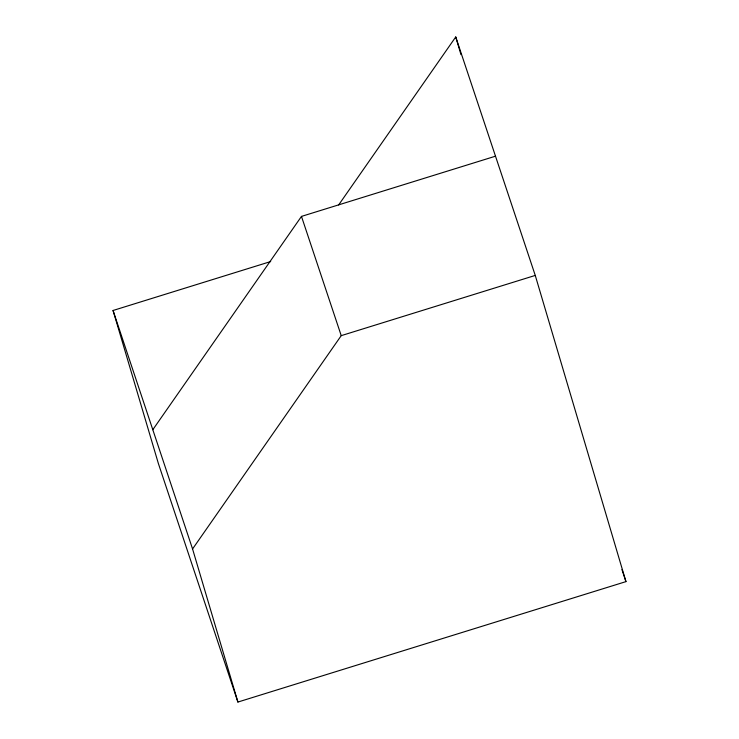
<?xml version="1.0" encoding="UTF-8"?>
<svg xmlns="http://www.w3.org/2000/svg" width="739" height="739" viewBox="0 0 739 739"><rect width="100%" height="100%" fill="white"/><g stroke="black" fill="none" stroke-linecap="round" stroke-linejoin="round"><path stroke-width="1.11" d="M152.807 429.719L301.475 216.407L495.499 156.188M338.647 204.952L455.741 36.95L535.258 275.425L625.951 581.621L237.912 702.05L158.395 463.575L113.049 310.482L270.686 261.551M237.912 702.05L192.565 548.957L341.233 335.645L535.258 275.425M621.942 569.584L625.951 581.621M301.475 216.407L341.233 335.645M113.049 310.482L192.565 548.957M455.741 36.95L460.979 54.64"/></g></svg>
